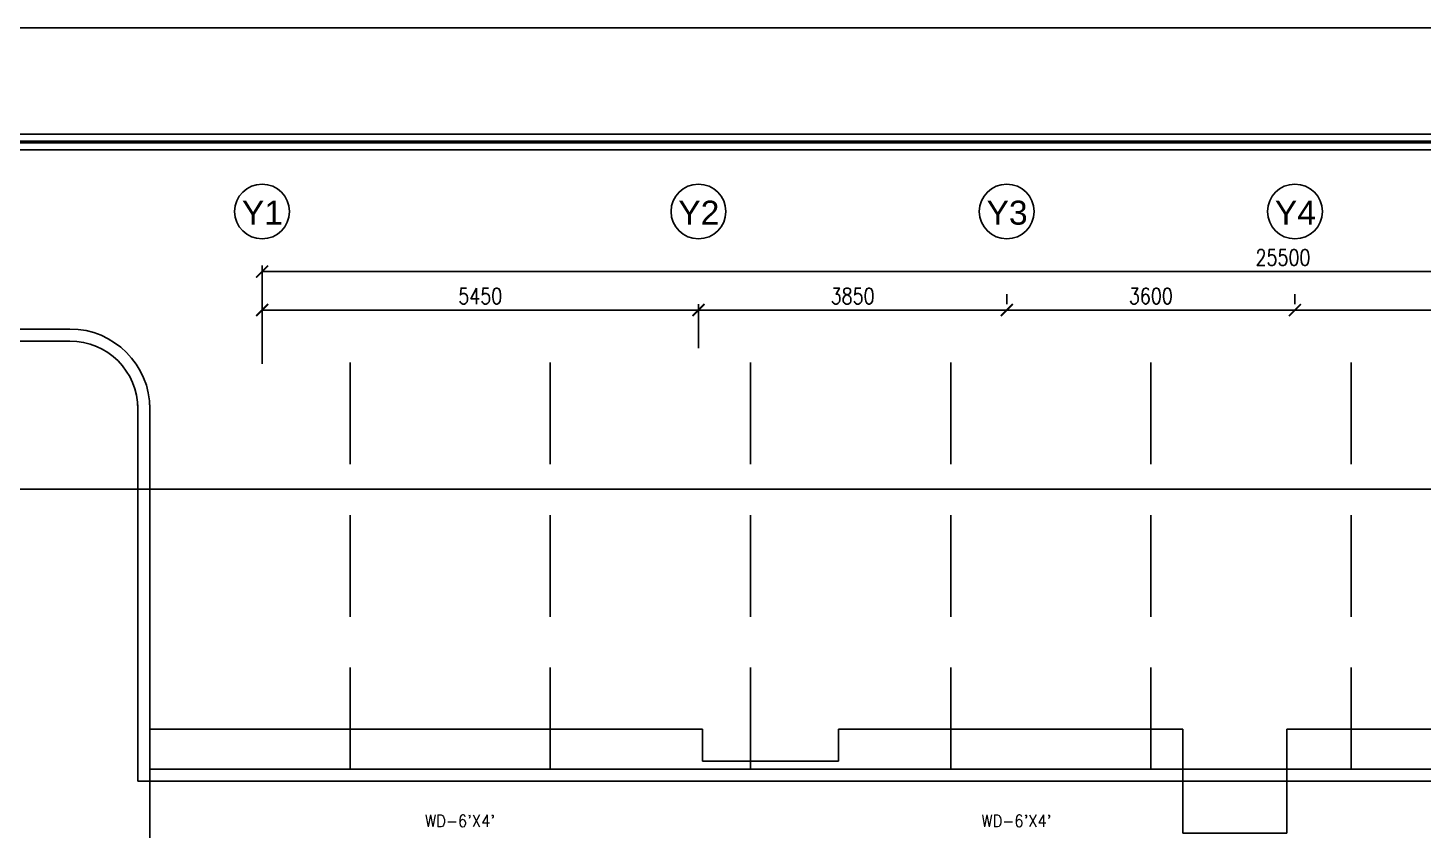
# Model space of a CAD drawing. Header units: millimetres. Extents: x -1288794 to 352264, y -1971533 to -1569871.
# Drawn here: x 295204 to 312628, y -1579894 to -1569871 of the extents above; entities that cross this region are included whole.
import ezdxf
from ezdxf.enums import TextEntityAlignment as Align

# ---------------------------------------------------------------- set-up
doc = ezdxf.new("R2010")
doc.units = ezdxf.units.MM
doc.header["$LTSCALE"] = 500
doc.header["$PDMODE"] = 34
for name, pattern in [('CENTER', [50.8, 31.75, -6.35, 6.35, -6.35]), ('DASHED', [19.05, 12.7, -6.35]), ('DASHED2', [9.525, 6.35, -3.175])]:
    doc.linetypes.add(name, pattern=pattern)
for name, color, linetype in [('A-ANNO-DIMS', 1, 'Continuous'), ('A-ANNO-SYMB', 33, 'Continuous'), ('A-ANNO-TEXT', 8, 'Continuous'), ('A-AREA', 8, 'CENTER'), ('A-FLOR-OVHD', 4, 'DASHED2'), ('L-WALK', 8, 'Continuous'), ('LOGO LINE', 7, 'Continuous'), ('LOGO1LINE', 7, 'Continuous')]:
    doc.layers.add(name, color=color, linetype=linetype)
doc.styles.add('ROMANS', font='romans.shx', dxfattribs={"width": 0.8})
doc.styles.add('SANSSERIF', font='sas_____.pfb')
doc.dimstyles.new('100 of DIM2', dxfattribs={"dimscale": 0, "dimtxt": 200, "dimasz": 150, "dimexe": 75, "dimexo": 200, "dimgap": 75, "dimtad": 1, "dimdec": 0, "dimrnd": 5, "dimzin": 0, "dimdsep": 46, "dimtxsty": 'ROMANS', "dimblk": 'ARCHTICK', "dimcen": 100, "dimclrd": 94, "dimclre": 94, "dimclrt": 2, "dimadec": 0, "dimazin": 0, "dimtfac": 1, "dimtdec": 0, "dimtofl": 0, "dimtmove": 2, "dimatfit": 3, "dimldrblk": 'OPEN90', "dimfxl": 75, "dimtolj": 1, "dimtzin": 0, "dimarcsym": 0})

# ---------------------------------------------------------------- blocks, each defined once
blk = doc.blocks.new('_ArchTick')
at = {"color": 0, "linetype": 'ByBlock', "const_width": 0.15}
blk.add_lwpolyline([(-0.5, -0.5), (0.5, 0.5)], dxfattribs=at)
blk = doc.blocks.new('*D153')
at = {"layer": 'A-ANNO-DIMS', "color": 94, "lineweight": -2, "ltscale": 3, "transparency": 16777216}
for p, q in [((307427.76457, -1573195.60684), (307427.76457, -1573320.60684)), ((311027.76457, -1573195.60684), (311027.76457, -1573320.60684)), ((307427.76457, -1573395.60684), (311027.76457, -1573395.60684))]:
    blk.add_line(p, q, dxfattribs=at)
at = {"layer": 'Defpoints', "color": 0, "ltscale": 3, "transparency": 16777216}
for p in [(307427.76457, -1573395.60684), (311027.76457, -1573395.60684), (311027.76457, -1573395.60684)]:
    blk.add_point(p, dxfattribs=at)
at = {"layer": 'A-ANNO-DIMS', "color": 94, "lineweight": -2, "ltscale": 3, "transparency": 16777216, "xscale": 150, "yscale": 150, "zscale": 150, "rotation": 180}
blk.add_blockref('_ArchTick', (307427.76457, -1573395.60684), dxfattribs=at)
at = {"layer": 'A-ANNO-DIMS', "color": 94, "lineweight": -2, "ltscale": 3, "transparency": 16777216, "xscale": 150, "yscale": 150, "zscale": 150}
blk.add_blockref('_ArchTick', (311027.76457, -1573395.60684), dxfattribs=at)
at = {"layer": 'A-ANNO-DIMS', "color": 2, "ltscale": 3, "transparency": 16777216, "insert": (309227.76457, -1573220.60684), "char_height": 200, "attachment_point": 5, "style": 'ROMANS'}
blk.add_mtext('\\A1;3600', dxfattribs=at)
blk = doc.blocks.new('_Open90')
at = {"color": 0, "linetype": 'ByBlock', "lineweight": -2}
for p, q in [((0, 0), (-1, 0)), ((-0.5, 0.5), (0, 0)), ((0, 0), (-0.5, -0.5))]:
    blk.add_line(p, q, dxfattribs=at)
blk = doc.blocks.new('*D155')
at = {"layer": 'A-ANNO-DIMS', "color": 94, "lineweight": -2, "ltscale": 3, "transparency": 16777216}
for p, q in [((298128, -1573871), (298128, -1573321)), ((298128, -1573396), (303578, -1573396)), ((303578, -1573871), (303578, -1573321))]:
    blk.add_line(p, q, dxfattribs=at)
at = {"layer": 'Defpoints', "color": 0, "ltscale": 3, "transparency": 16777216}
for p in [(303578, -1573396), (298128, -1574071), (303578, -1574071)]:
    blk.add_point(p, dxfattribs=at)
at = {"layer": 'A-ANNO-DIMS', "color": 94, "lineweight": -2, "ltscale": 3, "transparency": 16777216, "xscale": 150, "yscale": 150, "zscale": 150, "rotation": 180}
blk.add_blockref('_ArchTick', (298128, -1573396), dxfattribs=at)
at = {"layer": 'A-ANNO-DIMS', "color": 94, "lineweight": -2, "ltscale": 3, "transparency": 16777216, "xscale": 150, "yscale": 150, "zscale": 150}
blk.add_blockref('_ArchTick', (303578, -1573396), dxfattribs=at)
at = {"layer": 'A-ANNO-DIMS', "color": 2, "ltscale": 3, "transparency": 16777216, "insert": (300853, -1573221), "char_height": 200, "attachment_point": 5, "style": 'ROMANS'}
blk.add_mtext('\\A1;5450', dxfattribs=at)
blk = doc.blocks.new('*D156')
at = {"layer": 'A-ANNO-DIMS', "color": 94, "lineweight": -2, "ltscale": 3, "transparency": 16777216}
for p, q in [((307428, -1573196), (307428, -1573321)), ((303578, -1573871), (303578, -1573321)), ((303578, -1573396), (307428, -1573396))]:
    blk.add_line(p, q, dxfattribs=at)
at = {"layer": 'Defpoints', "color": 0, "ltscale": 3, "transparency": 16777216}
for p in [(307428, -1573396), (307428, -1573396), (303578, -1574071)]:
    blk.add_point(p, dxfattribs=at)
at = {"layer": 'A-ANNO-DIMS', "color": 94, "lineweight": -2, "ltscale": 3, "transparency": 16777216, "xscale": 150, "yscale": 150, "zscale": 150, "rotation": 180}
blk.add_blockref('_ArchTick', (303578, -1573396), dxfattribs=at)
at = {"layer": 'A-ANNO-DIMS', "color": 94, "lineweight": -2, "ltscale": 3, "transparency": 16777216, "xscale": 150, "yscale": 150, "zscale": 150}
blk.add_blockref('_ArchTick', (307428, -1573396), dxfattribs=at)
at = {"layer": 'A-ANNO-DIMS', "color": 2, "ltscale": 3, "transparency": 16777216, "insert": (305503, -1573221), "char_height": 200, "attachment_point": 5, "style": 'ROMANS'}
blk.add_mtext('\\A1;3850', dxfattribs=at)
blk = doc.blocks.new('*D157')
at = {"layer": 'A-ANNO-DIMS', "color": 94, "lineweight": -2, "ltscale": 3, "transparency": 16777216}
for p, q in [((311027.76457, -1573195.60684), (311027.76457, -1573320.60684)), ((315977.76457, -1573195.60684), (315977.76457, -1573320.60684)), ((311027.76457, -1573395.60684), (315977.76457, -1573395.60684))]:
    blk.add_line(p, q, dxfattribs=at)
at = {"layer": 'Defpoints', "color": 0, "ltscale": 3, "transparency": 16777216}
for p in [(311027.76457, -1573395.60684), (315977.76457, -1573395.60684), (315977.76457, -1573395.60684)]:
    blk.add_point(p, dxfattribs=at)
at = {"layer": 'A-ANNO-DIMS', "color": 94, "lineweight": -2, "ltscale": 3, "transparency": 16777216, "xscale": 150, "yscale": 150, "zscale": 150, "rotation": 180}
blk.add_blockref('_ArchTick', (311027.76457, -1573395.60684), dxfattribs=at)
at = {"layer": 'A-ANNO-DIMS', "color": 94, "lineweight": -2, "ltscale": 3, "transparency": 16777216, "xscale": 150, "yscale": 150, "zscale": 150}
blk.add_blockref('_ArchTick', (315977.76457, -1573395.60684), dxfattribs=at)
at = {"layer": 'A-ANNO-DIMS', "color": 2, "ltscale": 3, "transparency": 16777216, "insert": (313502.76457, -1573220.60684), "char_height": 200, "attachment_point": 5, "style": 'ROMANS'}
blk.add_mtext('\\A1;4950', dxfattribs=at)
blk = doc.blocks.new('*D158')
at = {"layer": 'A-ANNO-DIMS', "color": 94, "lineweight": -2, "ltscale": 3, "transparency": 16777216}
for p, q in [((298128, -1574066), (298128, -1572840)), ((323628, -1574066), (323628, -1572840)), ((298128, -1572915), (323628, -1572915))]:
    blk.add_line(p, q, dxfattribs=at)
at = {"layer": 'Defpoints', "color": 0, "ltscale": 3, "transparency": 16777216}
for p in [(323628, -1572915), (298128, -1574266), (323628, -1574266)]:
    blk.add_point(p, dxfattribs=at)
at = {"layer": 'A-ANNO-DIMS', "color": 94, "lineweight": -2, "ltscale": 3, "transparency": 16777216, "xscale": 150, "yscale": 150, "zscale": 150, "rotation": 180}
blk.add_blockref('_ArchTick', (298128, -1572915), dxfattribs=at)
at = {"layer": 'A-ANNO-DIMS', "color": 94, "lineweight": -2, "ltscale": 3, "transparency": 16777216, "xscale": 150, "yscale": 150, "zscale": 150}
blk.add_blockref('_ArchTick', (323628, -1572915), dxfattribs=at)
at = {"layer": 'A-ANNO-DIMS', "color": 2, "ltscale": 3, "transparency": 16777216, "insert": (310878, -1572740), "char_height": 200, "attachment_point": 5, "style": 'ROMANS'}
blk.add_mtext('\\A1;25500', dxfattribs=at)

msp = doc.modelspace()

# ---------------------------------------------------------------- linework, layer by layer
at = {"layer": 'A-ANNO-SYMB', "ltscale": 3}
for centre in [(298127.8, -1572164.6), (303577.8, -1572164.6), (307427.8, -1572164.6), (311027.8, -1572164.6)]:
    msp.add_circle(centre, 342.2, dxfattribs=at)
at = {"layer": 'A-AREA', "ltscale": 15}
msp.add_line((293727.8, -1575632.8), (325827.8, -1575632.8), dxfattribs=at)
at = {"layer": 'A-FLOR-OVHD', "ltscale": 3}
msp.add_lwpolyline([(319327.8, -1578632.8), (310927.8, -1578632.8), (310927.8, -1579932.8), (309627.8, -1579932.8), (309627.8, -1578632.8), (305327.8, -1578632.8), (305327.8, -1579032.8), (303627.8, -1579032.8), (303627.8, -1578632.8), (296727.8, -1578632.8), (296727.8, -1588282.8), (295727.8, -1588282.8), (295727.8, -1592782.8)], dxfattribs=at)
at = {"layer": 'L-WALK', "ltscale": 15}
for p, q in [((293313.6, -1573632.8), (295727.8, -1573632.8)), ((293313.6, -1573782.8), (295727.8, -1573782.8))]:
    msp.add_line(p, q, dxfattribs=at)
at = {"layer": 'L-WALK', "linetype": 'DASHED', "ltscale": 0.2}
for p, q in [((299227.8, -1579132.8), (299227.8, -1573632.8)), ((301727.8, -1579132.8), (301727.8, -1573632.8)), ((304227.8, -1579132.8), (304227.8, -1573632.8)), ((306727.8, -1579132.8), (306727.8, -1573632.8)), ((309227.8, -1579132.8), (309227.8, -1573632.8)), ((311727.8, -1579132.8), (311727.8, -1573632.8))]:
    msp.add_line(p, q, dxfattribs=at)
at = {"layer": 'L-WALK', "ltscale": 3}
for p, q in [((296577.8, -1579282.8), (296577.8, -1574581.5)), ((296727.8, -1579132.8), (296727.8, -1574581.5)), ((296727.8, -1579132.8), (319227.8, -1579132.8)), ((296577.8, -1579282.8), (319372.8, -1579282.8))]:
    msp.add_line(p, q, dxfattribs=at)
for radius in [1000, 850]:
    msp.add_arc((295727.8, -1574632.8), radius, 0, 90, dxfattribs=at)
at = {"layer": 'LOGO LINE'}
msp.add_lwpolyline([(352263.9, -1625558), (273505.9, -1625558), (273505.9, -1569870.5), (352263.9, -1569870.5)], close=True, dxfattribs=at)
at = {"layer": 'LOGO1LINE'}
for points in [[(350938, -1624232.1), (274831.8, -1624232.1), (274831.8, -1571196.4), (350938, -1571196.4)], [(340629.3, -1624033.3), (275030.7, -1624033.3), (275030.7, -1571395.3), (340629.3, -1571395.3)]]:
    msp.add_lwpolyline(points, close=True, dxfattribs=at)
at = {"layer": 'LOGO1LINE', "const_width": 39.8}
msp.add_lwpolyline([(350838.6, -1624132.7), (274931.2, -1624132.7), (274931.2, -1571295.9), (350838.6, -1571295.9)], close=True, dxfattribs=at)

# ---------------------------------------------------------------- texts
at = {"layer": 'A-ANNO-TEXT', "style": 'SANSSERIF'}
for s, p in [('Y1', (298132.4, -1572329.2)), ('Y2', (303582.4, -1572329.2)), ('Y3', (307432.4, -1572329.2)), ('Y4', (311032.4, -1572329.2))]:
    msp.add_text(s, height=300, dxfattribs=at).set_placement(p, align=Align.CENTER)
at = {"layer": 'A-ANNO-TEXT', "style": 'ROMANS', "width": 0.9}
for p in [(300162.8, -1579854.7), (307111.8, -1579854.7)]:
    msp.add_text("WD-6'X4'", height=150, dxfattribs=at).set_placement(p)

# ---------------------------------------------------------------- dimensions: what is measured, and where the dimension line sits
at = {"layer": 'A-ANNO-DIMS', "ltscale": 3}
for base, p1, p2, picture, middle in [((323627.8, -1572915.4), (298127.8, -1574266.1), (323627.8, -1574266.1), '*D158', (310877.8, -1572740.4)), ((303577.8, -1573395.6), (298127.8, -1574070.9), (303577.8, -1574070.9), '*D155', (300852.8, -1573220.6)), ((307427.8, -1573395.6), (303577.8, -1574070.9), (307427.8, -1573395.6), '*D156', (305502.8, -1573220.6)), ((311027.8, -1573395.6), (307427.8, -1573395.6), (311027.8, -1573395.6), '*D153', (309227.8, -1573220.6)), ((315977.8, -1573395.6), (311027.8, -1573395.6), (315977.8, -1573395.6), '*D157', (313502.8, -1573220.6))]:
    dim = msp.add_linear_dim(base=base, p1=p1, p2=p2, dimstyle='100 of DIM2', override={"dimscale": 1}, dxfattribs=at)
    dim.commit()
    dim.dimension.update_dxf_attribs({"geometry": picture, "text_midpoint": middle})

doc.saveas('drawing.dxf')
